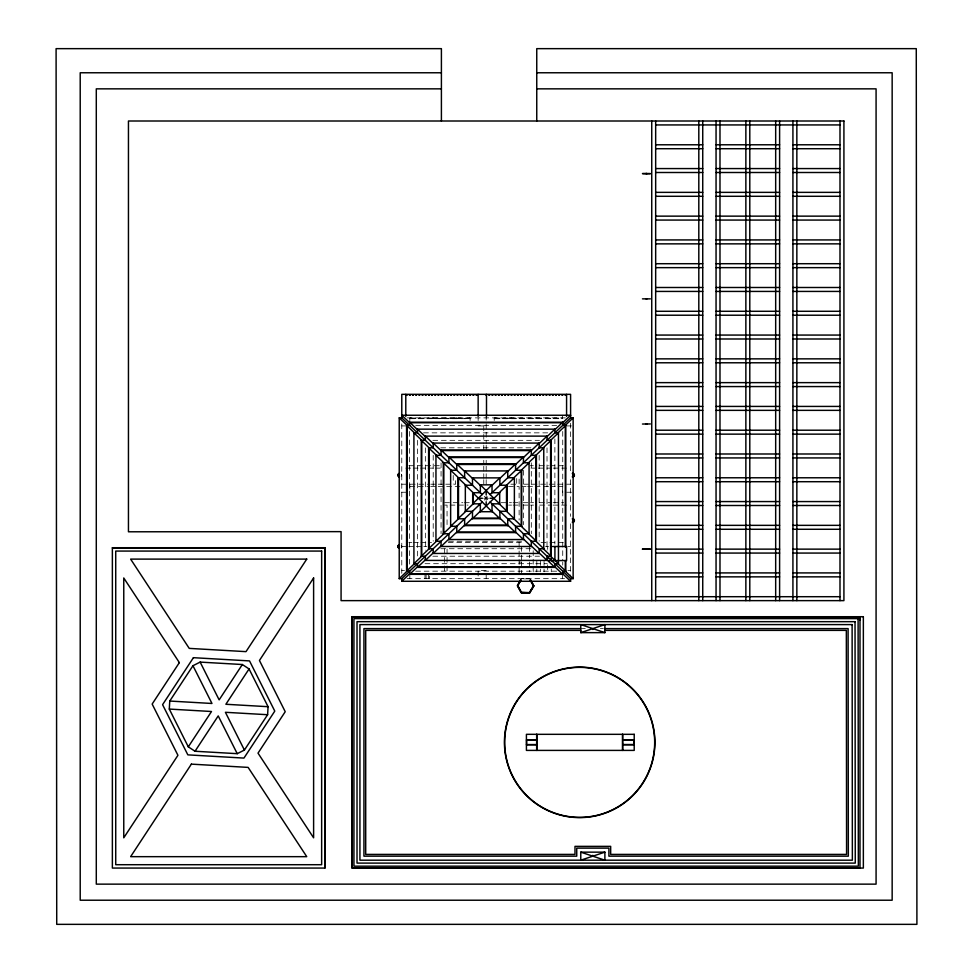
<?xml version="1.0" encoding="UTF-8"?>
<svg xmlns="http://www.w3.org/2000/svg" width="973" height="973" viewBox="0 0 973 973"><rect width="100%" height="100%" fill="white"/><g stroke="black" fill="none" stroke-linecap="round" stroke-linejoin="round"><path stroke-width="0.73" stroke-dasharray="4.87 3.65" d="M529.811 578.826L521.65 578.886M484.238 500.122L488.13 496.412M407.128 417.879L566.578 417.879M410.521 418.122L432.511 418.122M433.216 418.122L455.206 418.122M456.629 418.122L469.4 418.122M495.026 418.122L509.499 418.122M511.105 418.122L536.026 418.122M536.828 418.122L561.749 418.122M410.521 418.281L455.206 418.281M455.923 418.281L470.105 418.281M494.223 418.281L510.302 418.281M511.105 418.281L561.749 418.281M410.521 418.524L432.511 418.524M433.216 418.524L455.206 418.524M456.629 418.524L469.4 418.524M495.026 418.524L509.499 418.524M511.105 418.524L536.026 418.524M536.828 418.524L561.749 418.524M409.815 418.682L470.105 418.682M494.223 418.682L562.552 418.682L562.552 415.252M415.69 425.359L556.665 425.359M401.776 425.919L405.79 425.919M478.144 425.919L486.184 425.919M566.578 425.919L573.146 425.919M423.523 432.851L548.833 432.851M432.851 440.331L539.504 440.331M440.769 447.811L531.599 447.811M408.818 465.714L442.046 465.714M530.309 465.714L533.326 465.714M539.37 465.714L548.444 465.714M549.952 465.714L563.549 465.714M405.79 468.122L411.725 468.122M413.209 468.122L419.132 468.122M420.616 468.122L426.539 468.122M428.023 468.122L433.958 468.122M435.442 468.122L441.365 468.122M530.978 468.122L536.914 468.122M538.397 468.122L551.74 468.122M553.223 468.122L566.578 468.122M401.776 484.201L429.275 484.201M430.771 484.201L436.755 484.201M438.251 484.201L444.235 484.201M445.743 484.201L455.632 484.201L455.632 478.509M510.886 484.201L519.12 484.201L519.12 476.892M523.608 484.201L562.552 484.201L562.552 492.241M566.578 484.201L570.592 484.201M409.815 486.609L429.434 486.609M430.711 486.609L436.986 486.609M438.178 486.609L463.562 486.609M508.538 486.609L519.12 486.609L519.12 520.056M521.528 486.609L526.089 486.609M527.609 486.609L533.678 486.609M535.199 486.609L548.881 486.609M550.402 486.609L556.471 486.609M557.991 486.609L562.552 486.609M401.776 492.241L405.79 492.241M566.578 492.241L573.146 492.241M483.63 498.273L488.738 498.273M444.649 502.688L462.88 502.688M464.401 502.688L470.482 502.688M500.876 502.688L511.518 502.688M513.039 502.688L519.12 502.688M523.024 502.688L529.032 502.688M530.54 502.688L533.545 502.688M539.541 502.688L551.557 502.688M553.053 502.688L563.574 502.688M444.649 505.109L447.057 505.109L447.057 526.271M450.061 505.109L468.074 505.109M508.611 505.109L511.603 505.109M513.112 505.109L519.12 505.109M523.024 505.109L529.032 505.109M530.54 505.109L533.545 505.109M539.541 505.109L551.557 505.109M553.053 505.109L566.578 505.109M448.577 541.243L522.282 541.243M408.83 542.484L411.859 542.484M413.379 542.484L419.448 542.484M420.956 542.484L431.574 542.484M448.261 542.484L524.532 542.484M541.049 542.484L548.553 542.484M549.891 542.484L563.574 542.484M401.776 546.51L405.79 546.51M408.794 546.51L414.814 546.51M416.31 546.51L422.331 546.51M423.827 546.51L426.831 546.51M545.549 546.51L548.553 546.51M567.916 546.51L570.592 546.51M440.769 548.723L531.599 548.723M432.851 556.215L539.504 556.215M519.12 562.078L521.528 562.078M425.043 563.695L547.325 563.695M401.776 570.616L404.452 570.616M486.184 570.616L478.144 570.616L478.144 578.655M567.916 570.616L570.592 570.616M415.69 571.175L556.665 571.175M407.128 578.655L564.547 578.655M582.28 628.607L585.296 628.607M600.365 628.607L603.382 628.607M524.35 578.923L521.54 578.521L529.58 578.655M484.238 496.412L490.076 501.971M570.592 423.243L570.592 472.355M570.592 479.713L570.592 516.359M570.592 523.802L570.592 577.196M562.735 431.44L562.735 560.545M562.735 562.066L562.735 565.106M562.552 574.642L562.552 578.655M561.749 417.879L561.749 418.682M554.878 438.859L554.878 544.138M551.29 569.01L551.29 571.832M547.665 546.51L547.665 549.319M547.665 564.79L547.665 574.642M547.021 447.86L547.021 550.195M544.053 560.57L544.053 571.832M540.429 560.57L540.429 571.832M539.164 455.34L539.164 541.195M536.828 417.879L536.828 418.682M536.804 560.57L536.804 571.832M536.026 417.879L536.026 418.682M533.192 550.73L533.192 571.832M531.307 462.832L531.307 533.703M529.567 546.51L529.567 557.76M529.567 561.98L529.567 571.832M523.45 470.336L523.45 524.702M521.528 546.51L521.528 560.57M521.528 561.98L521.528 572.927M519.12 542.484L519.12 572.927M516.699 478.509L516.699 484.201M511.105 417.879L511.105 418.682M510.302 417.879L510.302 418.682M509.499 417.879L509.499 418.682M495.026 417.879L495.026 418.682M494.223 417.879L494.223 420.555M486.5 415.252L486.5 417.879M486.184 415.252L486.184 443.858M486.184 445.342L486.184 451.326M486.184 460.29L486.184 464.778M486.184 466.274L486.184 472.246M486.184 473.742L486.184 478.23M486.184 479.713L486.184 484.201M486.184 495.646L486.184 501.764M486.184 574.642L486.184 578.655M483.776 425.919L483.776 443.858M483.776 445.342L483.776 451.326M483.776 460.29L483.776 464.778M483.776 466.274L483.776 472.246M483.776 473.742L483.776 478.23M483.776 479.713L483.776 484.201M478.144 417.879L478.144 420.555M470.105 417.879L470.105 420.555M469.4 417.879L469.4 418.682M456.629 417.879L456.629 418.682M455.923 417.879L455.923 418.682M455.206 417.879L455.206 418.682M453.223 475.432L453.223 484.201M447.057 548.942L447.057 574.642M444.649 548.942L444.649 571.613M441.061 462.832L441.061 533.703M433.216 417.879L433.216 418.682M433.204 455.34L433.204 541.195M432.511 417.879L432.511 418.682M429.482 575.98L429.482 578.655M428.351 574.642L428.351 578.655M426.101 574.642L426.101 578.655M425.347 447.86L425.347 550.195M424.982 574.642L424.982 578.655M417.49 440.368L417.49 557.675M410.521 417.879L410.521 418.682M409.815 417.879L409.815 421.905M409.815 484.201L409.815 492.241M409.815 574.642L409.815 578.655M409.633 431.44L409.633 565.106M401.776 423.912L401.776 573.304M401.423 474.739A1.691 1.691 0 0 1 401.423 475.615M401.448 474.216A1.922 1.922 0 0 1 401.448 476.138M401.423 546.072A1.691 1.691 0 0 1 401.423 546.948M401.448 545.549A1.922 1.922 0 0 1 401.448 547.458M485.636 498.127L486.731 498.419L485.636 498.127"/><path stroke-width="1.46" d="M169.302 709.074L169.764 701.047L192.958 665.714L200.146 662.102L242.35 664.523L249.064 668.938L268.074 706.702L267.611 714.717L244.405 750.061L237.23 753.674L195.026 751.253L188.3 746.838L169.302 709.074L211.506 711.506L188.3 746.838M520.859 579.823L517.283 585.624L521.309 592.861L529.58 592.995L533.836 585.892L530.467 579.823M517.648 585.551L520.981 579.993L517.697 585.624L521.516 592.508L529.628 592.91M521.613 592.508L529.288 592.63M529.385 592.63L533.423 585.892L530.236 580.139M529.58 592.837L533.788 585.977M242.35 664.523L219.144 699.867L200.146 662.102M195.026 751.253L218.22 715.909L237.23 753.674M249.064 668.938L225.87 704.27L268.074 706.702M472.683 503.832L492.022 484.834L492.022 492.715L499.672 492.715L499.672 503.832L492.022 503.832L492.022 511.713L480.346 511.713L480.346 503.832L472.683 503.832L472.683 492.715L480.346 492.715L480.346 484.834L492.022 484.834M480.346 511.713L499.672 492.715M492.022 485.357L499.879 477.877L499.879 485.235L507.03 485.235L507.03 511.311L499.879 511.311L499.879 518.67L472.489 518.67L472.489 511.311L465.337 511.311L465.337 485.235L472.489 485.235L472.489 477.877L499.879 477.877M465.337 511.311L473.194 503.832L473.194 492.715L465.337 485.235M499.879 478.4L507.736 470.92L507.736 477.743L514.376 477.743L514.376 518.791L507.736 518.791L507.736 525.627L464.632 525.627L464.632 518.791L457.991 518.791L457.991 477.743L464.632 477.743L464.632 470.92L507.736 470.92M457.991 518.791L465.848 511.311M507.736 471.443L515.593 463.963L515.593 470.263L521.723 470.263L521.723 526.284L515.593 526.284L515.593 532.584L456.775 532.584L456.775 526.284L450.645 526.284L450.645 470.263L456.775 470.263L456.775 463.963L515.593 463.963M450.645 526.284L458.502 518.791L458.502 477.743L450.645 470.263M523.45 457.006L515.593 464.486L456.775 464.486L448.918 457.006L448.918 462.783L443.299 462.783L443.299 533.763L448.918 533.763L448.918 539.541L523.45 539.541L523.45 533.763L529.069 533.763L529.069 462.783L523.45 462.783L523.45 457.006L448.918 457.006M443.299 533.763L451.156 526.284M531.307 450.037L523.45 457.529L448.918 457.529L441.061 450.037L441.061 455.303L435.953 455.303L435.953 541.243L441.061 541.243L441.061 546.498L531.307 546.498L531.307 541.243L536.415 541.243L536.415 455.303L531.307 455.303L531.307 450.037L441.061 450.037M435.953 541.243L443.81 533.763L443.81 462.783L435.953 455.303M539.164 443.08L531.307 450.572L441.061 450.572L433.204 443.08L433.204 447.811L428.606 447.811L428.606 548.723L433.204 548.723L433.204 553.455L539.164 553.455L539.164 548.723L543.761 548.723L543.761 447.811L539.164 447.811L539.164 443.08L433.204 443.08M428.606 548.723L436.463 541.243M539.164 443.615L547.021 436.123L547.021 440.331L551.107 440.331L551.107 556.215L547.021 556.215L547.021 560.412L425.347 560.412L425.347 556.215L421.26 556.215L421.26 440.331L425.347 440.331L425.347 436.123L547.021 436.123M421.26 556.215L429.117 548.723L429.117 447.811L421.26 440.331M547.021 436.658L554.878 429.166L554.878 432.851L558.453 432.851L558.453 563.695L554.878 563.695L554.878 567.368L417.49 567.368L417.49 563.695L413.914 563.695L413.914 432.851L417.49 432.851L417.49 429.166L554.878 429.166M413.914 563.695L421.771 556.215L421.771 440.331L413.914 432.851M554.878 429.689L562.735 422.209L562.735 425.359L565.799 425.359L565.799 546.875M562.735 422.209L409.633 422.209L409.633 425.359L406.568 425.359L406.568 571.175L414.425 563.695M399.222 578.655L407.079 571.175L407.079 425.359L399.222 417.879L399.222 578.655L401.776 578.655L482.292 501.971M490.076 494.564L570.592 417.879L573.146 417.879L573.146 578.655L570.592 578.655L490.076 501.971M401.776 578.655L401.776 581.282L409.633 573.802L562.735 573.802L570.592 581.282L570.592 578.655M573.146 417.879L565.289 425.359L565.289 546.875M406.568 571.175L409.633 571.175L409.633 574.325L417.49 566.845L554.878 566.845L562.735 574.325L562.735 571.175L565.799 571.175L565.799 560.545M557.943 432.851L565.799 425.359M558.453 432.851L550.596 440.331L550.596 556.215L558.453 563.695M417.49 567.368L425.347 559.889M543.25 447.811L551.107 440.331M425.347 560.412L433.204 552.932M543.761 447.811L535.904 455.303L535.904 541.243L543.761 548.723M433.204 553.455L441.061 545.975M528.558 462.783L536.415 455.303M441.061 546.498L448.918 539.018M529.069 462.783L521.212 470.263L521.212 526.284L529.069 533.763M448.918 539.541L456.775 532.061L515.593 532.061L523.45 539.541M513.866 477.743L521.723 470.263M456.775 532.584L464.632 525.104L507.736 525.104L515.593 532.584M514.376 477.743L506.519 485.235L506.519 511.311L514.376 518.791M499.173 492.715L507.03 485.235M464.632 525.627L472.489 518.147L499.879 518.147L507.736 525.627M472.489 518.67L480.346 511.19M398.845 474.228L399.441 473.887A1.338 1.338 0 0 0 399.441 476.466L399.125 476.332M485.782 394.551L486.099 395.306M399.125 545.342L399.441 545.208A1.338 1.338 0 0 0 399.441 547.799L398.626 547.179M580.772 632.632L604.89 624.593L604.89 632.632L580.772 632.632L580.772 624.593L604.89 632.632M604.89 852.153L580.772 860.193L580.772 852.153L604.89 852.153L604.89 860.193L580.772 852.153M441.401 72.768L80.212 72.768L80.212 900.22L892.156 900.22L892.156 72.768L536.755 72.768M441.401 88.847L96.291 88.847L96.291 884.141L876.077 884.141L876.077 88.847L536.755 88.847M655.668 124.933L839.991 124.933M655.668 144.782L702.737 144.782M716.055 144.782L779.604 144.782M792.922 144.782L839.991 144.782M655.668 148.711L702.737 148.711M716.055 148.711L779.604 148.711M792.922 148.711L839.991 148.711M655.668 168.572L702.737 168.572M716.055 168.572L779.604 168.572M792.922 168.572L839.991 168.572M655.668 172.501L702.737 172.501M716.055 172.501L779.604 172.501M792.922 172.501L839.991 172.501M655.668 192.362L702.737 192.362M716.055 192.362L779.604 192.362M792.922 192.362L839.991 192.362M655.668 196.291L702.737 196.291M716.055 196.291L779.604 196.291M792.922 196.291L839.991 196.291M655.668 216.14L702.737 216.14M716.055 216.14L779.604 216.14M792.922 216.14L839.991 216.14M655.668 220.068L702.737 220.068M716.055 220.068L779.604 220.068M792.922 220.068L839.991 220.068M655.668 239.93L702.737 239.93M716.055 239.93L779.604 239.93M792.922 239.93L839.991 239.93M655.668 243.858L702.737 243.858M716.055 243.858L779.604 243.858M792.922 243.858L839.991 243.858M655.668 263.707L702.737 263.707M716.055 263.707L779.604 263.707M792.922 263.707L839.991 263.707M655.668 267.648L702.737 267.648M716.055 267.648L779.604 267.648M792.922 267.648L839.991 267.648M655.668 287.497L702.737 287.497M716.055 287.497L779.604 287.497M792.922 287.497L839.991 287.497M655.668 291.426L702.737 291.426M716.055 291.426L779.604 291.426M792.922 291.426L839.991 291.426M642.46 298.857L650.341 298.857M655.668 311.287L702.737 311.287M716.055 311.287L779.604 311.287M792.922 311.287L839.991 311.287M655.668 315.216L702.737 315.216M716.055 315.216L779.604 315.216M792.922 315.216L839.991 315.216M655.668 335.065L702.737 335.065M716.055 335.065L779.604 335.065M792.922 335.065L839.991 335.065M655.668 338.993L702.737 338.993M716.055 338.993L779.604 338.993M792.922 338.993L839.991 338.993M655.668 358.855L702.737 358.855M716.055 358.855L779.604 358.855M792.922 358.855L839.991 358.855M655.668 362.783L702.737 362.783M716.055 362.783L779.604 362.783M792.922 362.783L839.991 362.783M655.668 382.632L702.737 382.632M716.055 382.632L779.604 382.632M792.922 382.632L839.991 382.632M655.668 386.573L702.737 386.573M716.055 386.573L779.604 386.573M792.922 386.573L839.991 386.573M655.668 406.422L702.737 406.422M716.055 406.422L779.604 406.422M792.922 406.422L839.991 406.422M655.668 410.351L702.737 410.351M716.055 410.351L779.604 410.351M792.922 410.351L839.991 410.351M399.222 417.879L401.776 417.879L482.292 494.564M642.46 424.033L650.341 423.948M655.668 430.212L702.737 430.212M716.055 430.212L779.604 430.212M792.922 430.212L839.991 430.212M655.668 434.14L702.737 434.14M716.055 434.14L779.604 434.14M792.922 434.14L839.991 434.14M655.668 453.99L702.737 453.99M716.055 453.99L779.604 453.99M792.922 453.99L839.991 453.99M655.668 457.93L702.737 457.93M716.055 457.93L779.604 457.93M792.922 457.93L839.991 457.93M655.668 477.779L702.737 477.779M716.055 477.779L779.604 477.779M792.922 477.779L839.991 477.779M655.668 481.708L702.737 481.708M716.055 481.708L779.604 481.708M792.922 481.708L839.991 481.708M472.683 492.715L478.521 498.273L482.353 498.273M490.015 498.273L493.846 498.273L499.672 503.832M655.668 501.569L702.737 501.569M716.055 501.569L779.604 501.569M792.922 501.569L839.991 501.569M655.668 505.498L702.737 505.498M716.055 505.498L779.604 505.498M792.922 505.498L839.991 505.498M655.668 525.347L702.737 525.347M716.055 525.347L779.604 525.347M792.922 525.347L839.991 525.347M655.668 529.276L702.737 529.276M716.055 529.276L779.604 529.276M792.922 529.276L839.991 529.276M552.494 546.51L566.578 546.51L566.578 560.57L548.881 560.57M112.369 547.872L324.836 547.872M642.46 549.137L650.341 549.137M655.668 549.137L702.737 549.137M716.055 549.137L779.604 549.137M792.922 549.137L839.991 549.137M642.46 549.21L650.341 549.21M655.668 553.065L702.737 553.065M716.055 553.065L779.604 553.065M792.922 553.065L839.991 553.065M655.668 572.915L702.737 572.915M716.055 572.915L779.604 572.915M792.922 572.915L839.991 572.915M409.633 574.325L562.735 574.325M655.668 576.855L702.737 576.855M716.055 576.855L779.604 576.855M792.922 576.855L839.991 576.855M401.776 581.282L570.592 581.282M517.745 585.71L521.309 592.691M655.668 596.704L839.991 596.704M352.044 616.955L859.998 616.955M859.998 620.069L859.755 616.955M580.772 628.607L363.938 628.607L363.938 856.167L576.746 856.167L576.746 848.128L608.903 848.128L608.903 856.167L848.334 856.167L848.103 628.607L604.89 628.607M580.772 630.37L365.702 630.37L365.702 854.403L574.994 854.403L574.994 846.364L610.667 846.364L610.667 854.403L846.583 854.403L846.34 630.37L604.89 630.37M526.417 739.942L536.865 739.942M622.72 739.942L634.214 739.942M536.658 740.161L526.624 740.161L526.624 744.564L536.658 744.564M622.72 740.185L633.982 740.185L633.982 744.527L622.72 744.527M526.417 744.771L536.865 744.771M622.72 744.771L634.214 744.771M352.044 867.819L859.998 867.819M521.564 592.581L529.336 592.715M169.764 701.047L211.968 703.479L192.958 665.714M267.611 714.717L225.408 712.297L244.405 750.061M480.346 484.834L493.846 498.273M472.489 477.877L480.346 485.357M464.632 470.92L472.489 478.4M499.173 503.832L507.03 511.311M456.775 463.963L464.632 471.443M513.866 518.791L521.723 526.284M528.558 533.763L536.415 541.243M425.347 436.123L433.204 443.615M543.25 548.723L551.107 556.215M417.49 429.166L425.347 436.658M409.633 422.209L417.49 429.689M557.943 563.695L565.799 571.175M573.146 578.655L565.289 571.175L565.289 560.545M406.568 425.359L414.425 432.851M547.021 559.889L554.878 567.368M539.164 552.932L547.021 560.412M428.606 447.811L436.463 455.303M531.307 545.975L539.164 553.455M443.299 462.783L451.156 470.263M523.45 539.018L531.307 546.498M457.991 477.743L465.848 485.235M492.022 511.19L499.879 518.67M478.521 498.273L492.022 511.713M530.443 579.957L533.703 585.819M859.998 616.712L859.998 868.062M839.991 121.005L839.991 600.633M796.851 121.005L796.851 600.633M792.922 121.005L792.922 600.633M779.604 121.005L779.604 600.633M775.676 121.005L775.676 600.633M749.794 121.005L749.794 600.633M745.865 121.005L745.865 600.633M719.984 121.005L719.984 600.633M716.055 121.005L716.055 600.633M702.737 121.005L702.737 600.633M698.809 121.005L698.809 600.633M655.668 121.005L655.668 600.633M651.74 121.005L651.74 600.633M622.72 734.323L622.72 750.402M622.477 734.323L622.477 750.402M592.825 628.607L592.825 629.495M592.825 855.279L592.825 856.167M570.592 417.879L570.592 394.333L401.776 394.333L401.776 417.879M566.578 394.333L566.578 416.408M554.914 546.51L554.914 560.57M551.29 557.76L551.29 560.57M547.665 556.349L547.665 559.171M536.755 121.005L536.755 48.65L916.274 48.65L916.907 924.35L56.726 924.35L56.093 48.65L441.401 48.65L441.401 121.005M536.865 734.323L536.865 750.402M536.658 734.323L536.658 750.402M486.5 394.333L486.5 416.408M486.184 490.392L486.184 494.783M486.184 501.764L486.184 506.155M478.144 394.333L478.144 416.408M405.79 394.333L405.79 416.408M352.287 616.955L352.287 867.819M324.836 547.714L324.836 868.062M399.356 476.806A1.691 1.691 0 0 1 398.589 476.369M398.322 476.016A1.691 1.691 0 0 1 399.356 473.547M399.295 477.025A1.922 1.922 0 0 1 399.295 473.328M572.489 473.486A1.691 1.691 0 0 1 574.167 475.177A1.691 1.691 0 0 1 572.489 476.867M572.489 473.255A1.922 1.922 0 0 1 574.398 475.177A1.922 1.922 0 0 1 572.489 477.098M399.356 548.14A1.691 1.691 0 0 1 398.322 545.658M398.589 545.306A1.691 1.691 0 0 1 399.356 544.88M399.295 548.358A1.922 1.922 0 0 1 399.295 544.649M572.489 518.84A1.691 1.691 0 0 1 574.167 520.531A1.691 1.691 0 0 1 572.489 522.221M572.489 518.621A1.922 1.922 0 0 1 574.398 520.531A1.922 1.922 0 0 1 572.489 522.452M406.167 394.795L406.969 395.014L406.167 394.795M409.341 394.795L410.144 395.014L409.341 394.795M412.516 394.795L413.318 395.014L412.516 394.795M415.702 394.795L416.493 395.014L415.702 394.795M418.876 394.795L419.667 395.014L418.876 394.795M422.051 394.795L422.854 395.014L422.051 394.795M425.225 394.795L426.028 395.014L425.225 394.795M428.4 394.795L429.202 395.014L428.4 394.795M431.586 394.795L432.377 395.014L431.586 394.795M434.761 394.795L435.563 395.014L434.761 394.795M437.935 394.795L438.738 395.014L437.935 394.795M441.11 394.795L441.912 395.014L441.11 394.795M444.296 394.795L445.087 395.014L444.296 394.795M447.471 394.795L448.261 395.014L447.471 394.795M450.645 394.795L451.448 395.014L450.645 394.795M453.819 394.795L454.622 395.014L453.819 394.795M456.994 394.795L457.796 395.014L456.994 394.795M460.18 394.795L460.971 395.014L460.18 394.795M463.355 394.795L464.145 395.014L463.355 394.795M466.529 394.795L467.332 395.014L466.529 394.795M469.704 394.795L470.506 395.014L469.704 394.795M472.878 394.795L473.681 395.014L472.878 394.795M476.065 394.795L476.855 395.014L476.065 394.795M488.762 394.795L489.565 395.014L488.762 394.795M491.949 394.795L492.739 395.014L491.949 394.795M495.123 394.795L495.926 395.014L495.123 394.795M498.298 394.795L499.1 395.014L498.298 394.795M501.472 394.795L502.275 395.014L501.472 394.795M504.659 394.795L505.449 395.014L504.659 394.795M507.833 394.795L508.624 395.014L507.833 394.795M511.007 394.795L511.81 395.014L511.007 394.795M514.182 394.795L514.985 395.014L514.182 394.795M517.356 394.795L518.159 395.014L517.356 394.795M520.543 394.795L521.333 395.014L520.543 394.795M523.717 394.795L524.508 395.014L523.717 394.795M526.892 394.795L527.694 395.014L526.892 394.795M530.066 394.795L530.869 395.014L530.066 394.795M533.24 394.795L534.043 395.014L533.24 394.795M536.427 394.795L537.218 395.014L536.427 394.795M539.601 394.795L540.404 395.014L539.601 394.795M542.776 394.795L543.579 395.014L542.776 394.795M545.95 394.795L546.753 395.014L545.95 394.795M549.137 394.795L549.927 395.014L549.137 394.795M552.311 394.795L553.102 395.014L552.311 394.795M555.486 394.795L556.288 395.014L555.486 394.795M558.66 394.795L559.463 395.014L558.66 394.795M561.835 394.795L562.637 395.014L561.835 394.795M565.021 394.795L565.812 395.014L565.021 394.795M573.827 475.177L572.489 476.515A1.338 1.338 0 0 0 573.827 475.177L572.489 473.839A1.338 1.338 0 0 1 573.827 475.177M573.827 520.531L572.489 521.869A1.338 1.338 0 0 0 573.827 520.531L572.489 519.193A1.338 1.338 0 0 1 573.827 520.531M646.048 173.498L646.753 173.681L646.048 173.498M646.048 298.675L646.753 298.869L646.048 298.675M646.048 423.863L646.753 424.046L646.048 423.863M646.048 549.04L646.753 549.234L646.048 549.04M179.36 662.625L152.153 704.063L177.937 755.303L123.766 837.814L123.766 577.962L179.36 662.625M193.42 657.687L162.576 704.671L187.838 754.866L243.943 758.089L274.787 711.105L249.526 660.91L193.42 657.687M306.75 559.11L245.999 651.642L189.236 648.383L130.625 559.11L306.75 559.11M191.377 764.133L130.625 856.666L306.75 856.666L248.127 767.393L191.377 764.133M313.61 577.962L259.438 660.472L285.223 711.713L258.015 753.138L313.61 837.814L313.61 577.962M570.592 415.252L562.735 422.732L409.633 422.732L401.776 415.252L570.592 415.252M843.919 121.005L128.448 121.005L128.448 531.793L341.073 531.635L341.073 600.633L843.919 600.633L843.919 121.005M650.341 173.595L642.46 173.595L650.341 173.668M325.006 547.714L112.369 547.714L112.369 868.062L325.006 868.062L325.006 547.714M321.649 551.071L115.726 551.071L115.726 864.705L321.649 864.705L321.649 551.071M863.355 616.712L352.044 616.712L352.044 868.062L863.355 868.062L863.355 616.712M858.101 618.609L353.941 618.609L353.941 866.177L858.344 866.177L858.101 618.609M855.036 621.674L357.018 621.674L357.018 863.1L855.267 863.1L855.036 621.674M852.117 624.593L359.925 624.593L359.925 860.193L852.36 860.193L852.117 624.593M634.214 734.323L526.417 734.323L526.417 750.402L634.214 750.402L634.214 734.323M534.226 802.336A75.249 75.249 0 0 0 654.33 751.728A75.249 75.249 0 0 0 550.463 673.012A75.249 75.249 0 0 0 534.226 802.336M534.372 802.141A75.006 75.006 0 0 0 654.087 751.703A75.006 75.006 0 0 0 550.548 673.243A75.006 75.006 0 0 0 534.372 802.141"/></g></svg>
